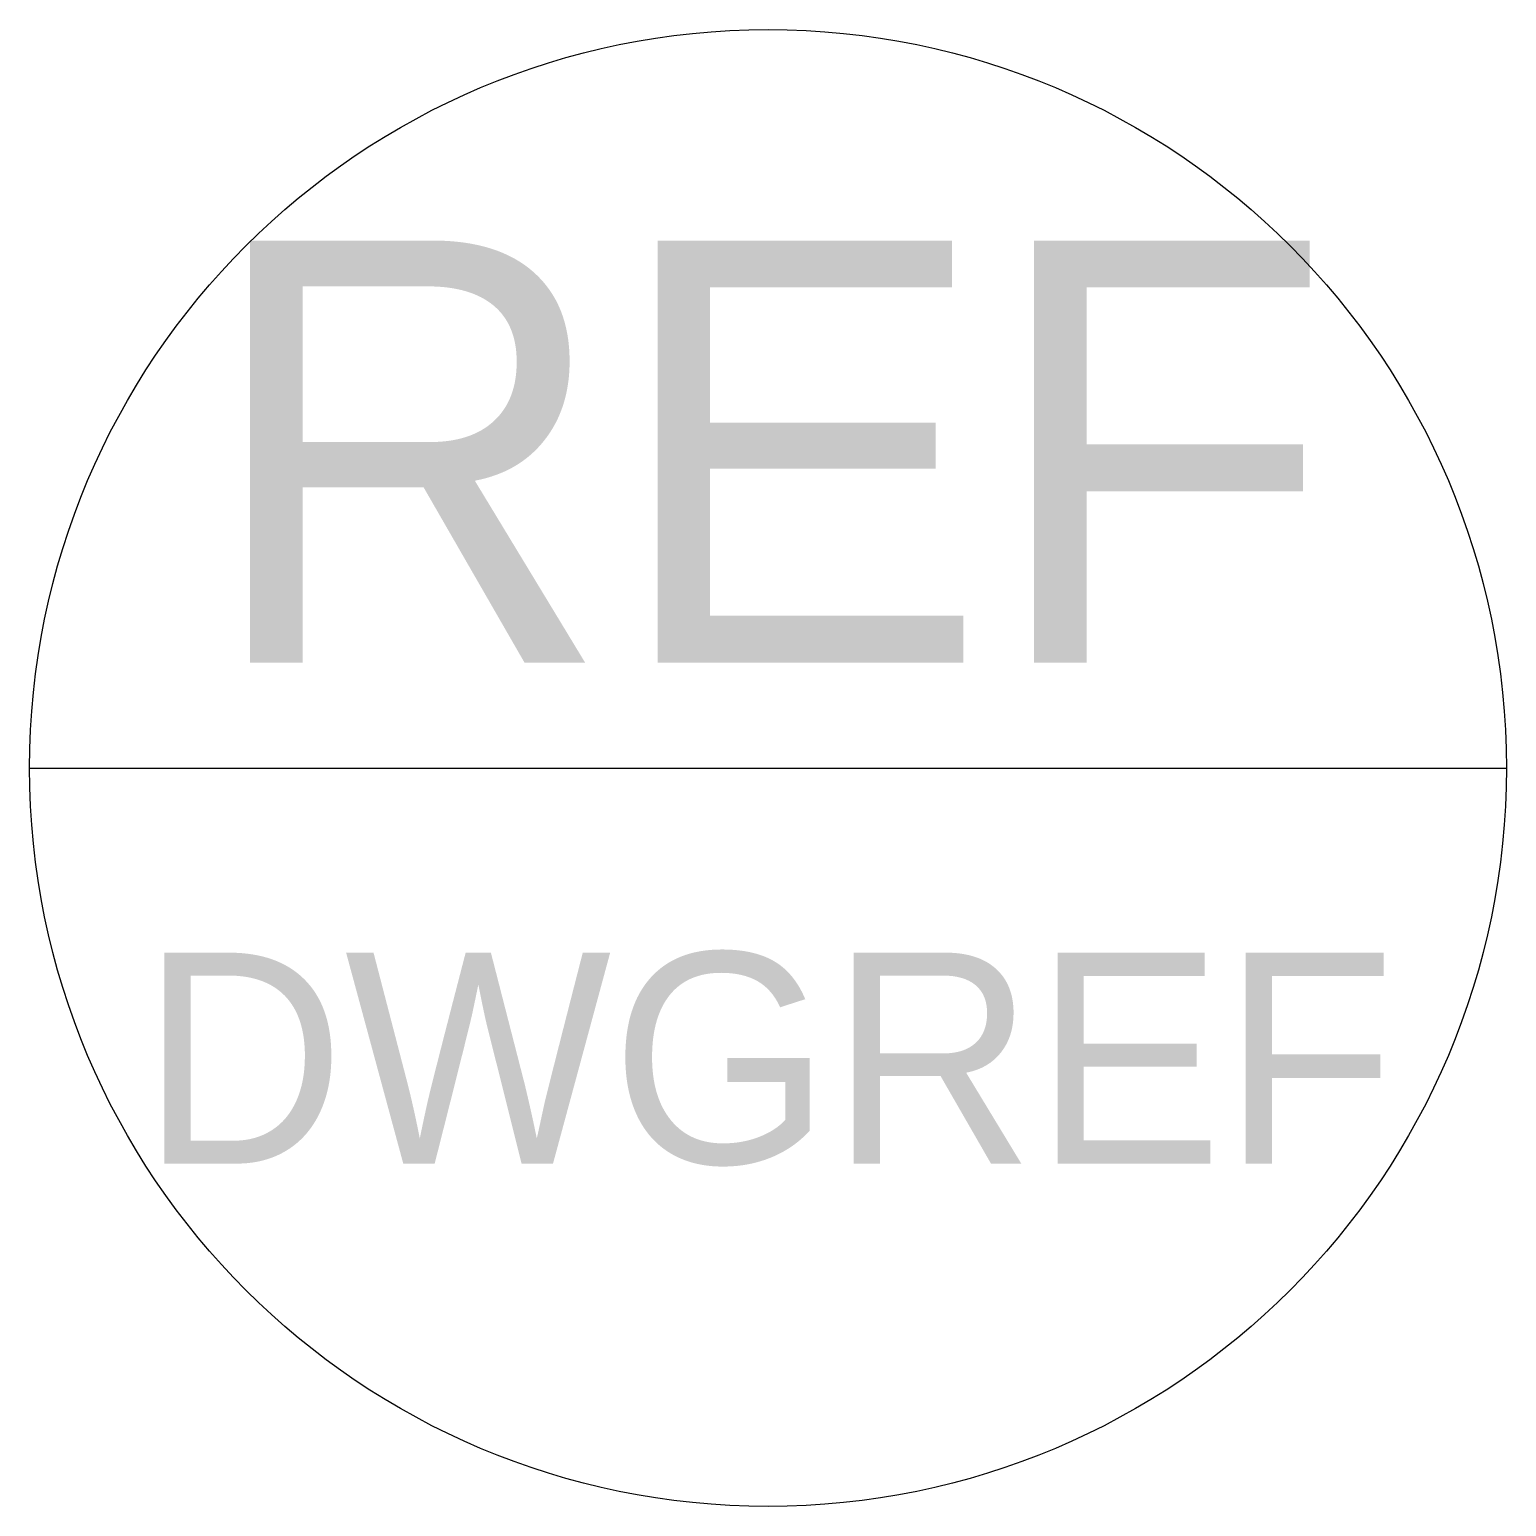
# Model space of a CAD drawing. Extents: x -7 to 7, y -7 to 7.
import ezdxf
from ezdxf.enums import TextEntityAlignment as Align

# ---------------------------------------------------------------- set-up
doc = ezdxf.new("R2010")
doc.units = 0
doc.header["$LTSCALE"] = 0.375

msp = doc.modelspace()

# ---------------------------------------------------------------- linework, layer by layer
msp.add_line((-7, 0), (7, 0))
msp.add_circle((0, 0), 7)

# ---------------------------------------------------------------- texts
at = {"flags": 8}
msp.add_attdef('REF', text='VIEWNUMBER', height=4, dxfattribs=at).set_placement((0, 1), align=Align.CENTER)
msp.add_attdef('DWGREF', text='SHEETNUMBER', height=2, dxfattribs=at).set_placement((0, -1.75), align=Align.TOP_CENTER)

doc.saveas('drawing.dxf')
